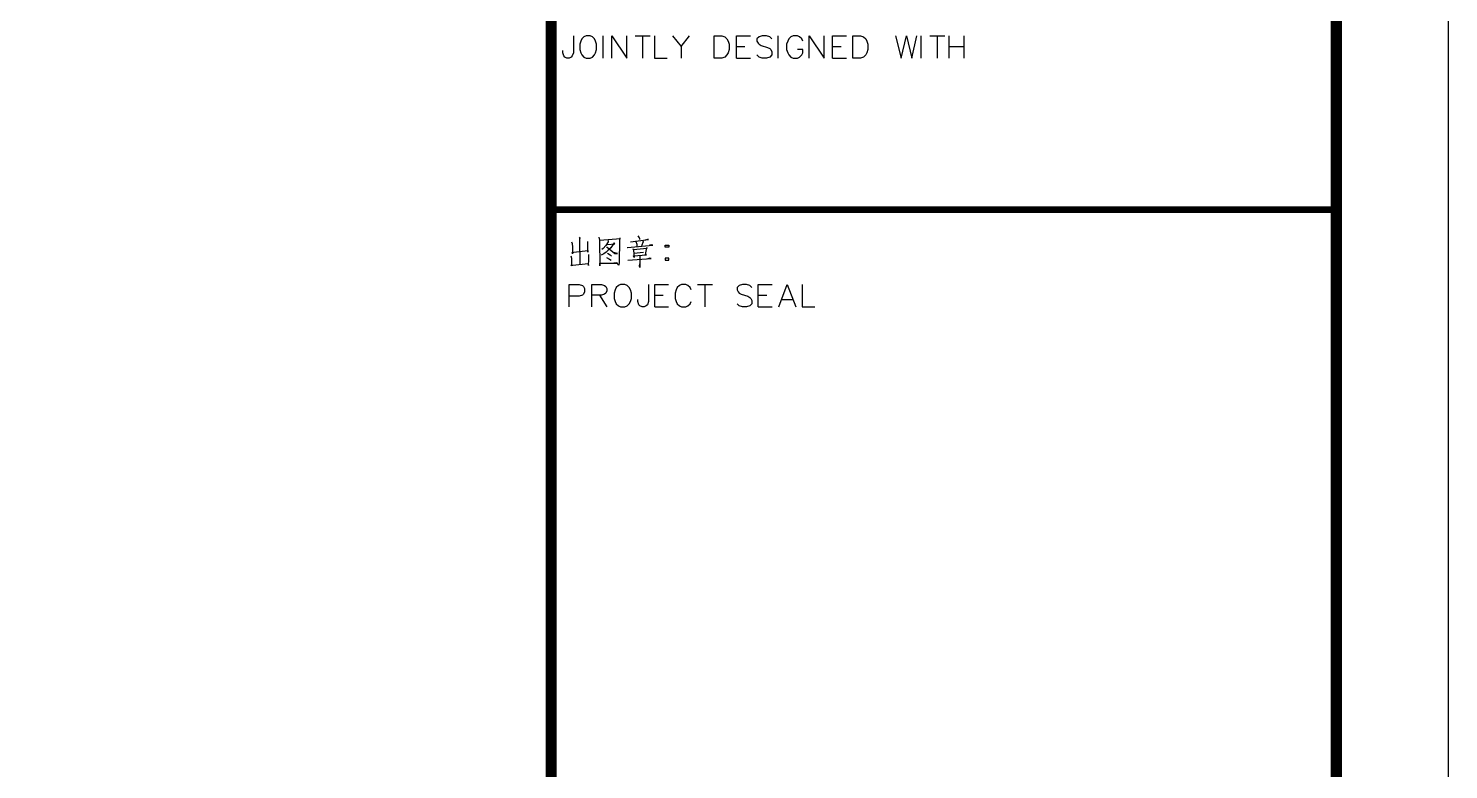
# Model space of a CAD drawing. Extents: x 1417642 to 3570900, y 124798 to 1191112.
# Drawn here: x 1599352 to 1618342, y 230478 to 240390 of the extents above; entities that cross this region are included whole.
import ezdxf

# ---------------------------------------------------------------- set-up
doc = ezdxf.new("R2010")
doc.units = 0
doc.header["$LTSCALE"] = 1000
doc.header["$MEASUREMENT"] = 0
doc.layers.add('PUB_TITLE', color=4, linetype='CONTINUOUS')
doc.layers.add('图戳', color=211, linetype='CONTINUOUS')

msp = doc.modelspace()

# ---------------------------------------------------------------- linework, layer by layer
at = {"layer": 'PUB_TITLE'}
msp.add_lwpolyline([(1417642.3, 124798.4), (1618342.3, 124798.4), (1618342.3, 250948.4), (1417642.3, 250948.4)], close=True, dxfattribs=at)
at = {"layer": 'PUB_TITLE', "const_width": 150}
msp.add_lwpolyline([(1421392.3, 126298.4), (1616842.3, 126298.4), (1616842.3, 249448.4), (1421392.3, 249448.4)], close=True, dxfattribs=at)
at = {"layer": '图戳'}
msp.add_line((1616842.3, 126298.4), (1616842.3, 249448.4), dxfattribs=at)
for points, const_width in [([(1606342.3, 249448.4), (1606342.3, 126298.4)], 150), ([(1606342.3, 237965.9), (1616842.3, 237965.9)], 90)]:
    msp.add_lwpolyline(points, dxfattribs=dict(at, const_width=const_width))
for points in [[(1606639.5, 240293.1), (1606639.5, 240064.4), (1606622.4, 240023.4), (1606608.8, 240006.3), (1606581.4, 239992.7), (1606550.7, 239992.7), (1606523.4, 240006.3), (1606509.7, 240023.4), (1606496.1, 240064.4), (1606496.1, 240095.1)], [(1606810.2, 240293.1), (1606779.5, 240279.5), (1606752.2, 240252.1), (1606738.5, 240221.4), (1606724.8, 240180.4), (1606724.8, 240108.7), (1606738.5, 240064.4), (1606752.2, 240037), (1606779.5, 240006.3), (1606810.2, 239992.7), (1606864.8, 239992.7), (1606895.6, 240006.3), (1606922.9, 240037), (1606936.5, 240064.4), (1606950.2, 240108.7), (1606950.2, 240180.4), (1606936.5, 240221.4), (1606922.9, 240252.1), (1606895.6, 240279.5), (1606864.8, 240293.1), (1606810.2, 240293.1), (1606810.2, 240293.1)], [(1607039, 239992.7), (1607039, 240293.1)], [(1607151.6, 239992.7), (1607151.6, 240293.1), (1607353.1, 239992.7), (1607353.1, 240293.1)], [(1607465.8, 240293.1), (1607663.8, 240293.1)], [(1607564.8, 240293.1), (1607564.8, 239992.7)], [(1607721.8, 240293.1), (1607721.8, 239992.7), (1607892.6, 239992.7)], [(1607964.3, 240293.1), (1608080.3, 240149.7), (1608193, 240293.1)], [(1608520.8, 239992.7), (1608520.8, 240293.1), (1608623.2, 240293.1), (1608664.2, 240279.5), (1608691.5, 240252.1), (1608708.6, 240221.4), (1608722.2, 240180.4), (1608722.2, 240108.7), (1608708.6, 240064.4), (1608691.5, 240037), (1608664.2, 240006.3), (1608623.2, 239992.7), (1608520.8, 239992.7), (1608520.8, 239992.7)], [(1608821.3, 239992.7), (1608821.3, 240293.1), (1609005.6, 240293.1)], [(1609292.4, 240252.1), (1609265.1, 240279.5), (1609220.7, 240293.1), (1609162.7, 240293.1), (1609121.7, 240279.5), (1609091, 240252.1), (1609091, 240221.4), (1609108.1, 240194.1), (1609121.7, 240180.4), (1609149, 240163.4), (1609234.4, 240136.1), (1609265.1, 240122.4), (1609278.8, 240108.7), (1609292.4, 240078), (1609292.4, 240037), (1609265.1, 240006.3), (1609220.7, 239992.7), (1609162.7, 239992.7), (1609121.7, 240006.3), (1609091, 240037)], [(1609377.8, 239992.7), (1609377.8, 240293.1)], [(1609705.6, 240221.4), (1609691.9, 240252.1), (1609664.6, 240279.5), (1609633.9, 240293.1), (1609579.3, 240293.1), (1609548.5, 240279.5), (1609521.2, 240252.1), (1609507.6, 240221.4), (1609490.5, 240180.4), (1609490.5, 240108.7), (1609507.6, 240064.4), (1609521.2, 240037), (1609548.5, 240006.3), (1609579.3, 239992.7), (1609633.9, 239992.7), (1609664.6, 240006.3), (1609691.9, 240037), (1609705.6, 240064.4), (1609705.6, 240108.7), (1609633.9, 240108.7)], [(1609790.9, 239992.7), (1609790.9, 240293.1), (1609992.4, 239992.7), (1609992.4, 240293.1)], [(1610105.1, 239992.7), (1610105.1, 240293.1), (1610292.9, 240293.1)], [(1610378.2, 239992.7), (1610378.2, 240293.1), (1610477.2, 240293.1), (1610518.2, 240279.5), (1610548.9, 240252.1), (1610562.6, 240221.4), (1610576.3, 240180.4), (1610576.3, 240108.7), (1610562.6, 240064.4), (1610548.9, 240037), (1610518.2, 240006.3), (1610477.2, 239992.7), (1610378.2, 239992.7), (1610378.2, 239992.7)], [(1610948.4, 240293.1), (1611020.1, 239992.7), (1611091.8, 240293.1), (1611163.5, 239992.7), (1611231.8, 240293.1)], [(1611289.9, 239992.7), (1611289.9, 240293.1)], [(1611405.9, 240293.1), (1611604, 240293.1)], [(1611505, 240293.1), (1611505, 239992.7)], [(1611662, 239992.7), (1611662, 240293.1)], [(1611860.1, 240293.1), (1611860.1, 239992.7)], [(1608080.3, 240149.7), (1608080.3, 239992.7)], [(1608821.3, 240149.7), (1608933.9, 240149.7)], [(1610105.1, 240149.7), (1610221.2, 240149.7)], [(1611662, 240149.7), (1611860.1, 240149.7)], [(1608821.3, 239992.7), (1609005.6, 239992.7)], [(1610105.1, 239992.7), (1610292.9, 239992.7)], [(1606714.6, 237599.7), (1606728.3, 237582.6), (1606721.4, 237586), (1606724.8, 237234.3)], [(1606980.9, 237599.7), (1606987.7, 237558.7), (1606994.6, 237213.9), (1606991.2, 237251.4), (1607230.2, 237251.4), (1607213.1, 237254.8), (1607179, 237251.4)], [(1606991.2, 237558.7), (1607271.1, 237579.2), (1607260.9, 237586), (1607254.1, 237558.7), (1607250.7, 237258.2), (1607247.2, 237224.1), (1607226.8, 237251.4)], [(1607503.3, 237616.7), (1607520.4, 237589.4), (1607523.8, 237586), (1607523.8, 237565.5)], [(1606615.6, 237534.8), (1606622.4, 237514.3), (1606629.2, 237466.5), (1606629.2, 237422.1), (1606625.8, 237377.7), (1606622.4, 237394.8), (1606646.3, 237398.2), (1606830.7, 237418.7), (1606830.7, 237398.2), (1606834.1, 237514.3), (1606834.1, 237541.6)], [(1607086.8, 237504.1), (1607100.4, 237500.7), (1607192.6, 237510.9), (1607182.4, 237521.1), (1607138, 237456.3), (1607103.8, 237425.5), (1607076.5, 237398.2), (1607045.8, 237374.3), (1607011.6, 237357.3)], [(1607103.8, 237555.3), (1607103.8, 237538.2), (1607073.1, 237487), (1607035.5, 237446), (1607018.5, 237432.4)], [(1607079.9, 237466.5), (1607090.2, 237466.5), (1607192.6, 237381.2), (1607230.2, 237381.2), (1607192.6, 237388), (1607175.5, 237394.8)], [(1607097, 237384.6), (1607131.2, 237360.7), (1607148.2, 237343.6)], [(1607356.5, 237459.7), (1607363.3, 237459.7), (1607701.4, 237493.8), (1607687.7, 237497.2), (1607657, 237490.4)], [(1607400.9, 237538.2), (1607643.3, 237565.5), (1607629.6, 237565.5), (1607598.9, 237558.7)], [(1607435, 237446), (1607441.9, 237425.5), (1607452.1, 237326.5), (1607445.3, 237347), (1607616, 237364.1), (1607605.7, 237360.7), (1607619.4, 237459.7), (1607622.8, 237446), (1607441.9, 237429)], [(1607448.7, 237384.6), (1607578.4, 237398.2)], [(1607472.6, 237541.6), (1607486.2, 237504.1), (1607486.2, 237476.8)], [(1607568.2, 237548.5), (1607571.6, 237534.8), (1607551.1, 237483.6)], [(1607916.5, 237490.4), (1607916.5, 237466.5), (1607865.2, 237466.5), (1607865.2, 237490.4), (1607916.5, 237490.4), (1607916.5, 237490.4)], [(1606605.3, 237347), (1606612.2, 237319.7), (1606612.2, 237268.5), (1606615.6, 237213.9), (1606605.3, 237224.1), (1606632.7, 237224.1), (1606837.5, 237244.6), (1606840.9, 237220.7), (1606844.3, 237299.2), (1606847.8, 237347), (1606844.3, 237367.5)], [(1607083.4, 237326.5), (1607124.3, 237306), (1607144.8, 237289)], [(1607366.7, 237292.4), (1607677.5, 237312.9), (1607660.4, 237316.3), (1607619.4, 237306)], [(1607527.2, 237347), (1607527.2, 237193.4), (1607523.8, 237217.3), (1607527.2, 237241.2)], [(1607865.2, 237316.3), (1607865.2, 237292.4), (1607916.5, 237292.4), (1607916.5, 237316.3), (1607865.2, 237316.3), (1607865.2, 237316.3)], [(1606584.9, 236667.6), (1606584.9, 236964.6), (1606714.6, 236964.6), (1606759, 236950.9), (1606772.6, 236937.3), (1606786.3, 236910), (1606786.3, 236865.6), (1606772.6, 236838.3), (1606759, 236824.6), (1606714.6, 236807.5), (1606584.9, 236807.5)], [(1606885.3, 236667.6), (1606885.3, 236964.6), (1607015.1, 236964.6), (1607056, 236950.9), (1607073.1, 236937.3), (1607086.8, 236910), (1607086.8, 236879.2), (1607073.1, 236851.9), (1607056, 236838.3), (1607015.1, 236824.6), (1606885.3, 236824.6)], [(1606987.7, 236824.6), (1607086.8, 236667.6)], [(1607271.1, 236964.6), (1607243.8, 236950.9), (1607213.1, 236923.6), (1607199.4, 236896.3), (1607185.8, 236851.9), (1607185.8, 236780.2), (1607199.4, 236739.3), (1607213.1, 236708.5), (1607243.8, 236681.2), (1607271.1, 236667.6), (1607329.2, 236667.6), (1607356.5, 236681.2), (1607387.2, 236708.5), (1607400.9, 236739.3), (1607414.5, 236780.2), (1607414.5, 236851.9), (1607400.9, 236896.3), (1607387.2, 236923.6), (1607356.5, 236950.9), (1607329.2, 236964.6), (1607271.1, 236964.6), (1607271.1, 236964.6)], [(1607643.3, 236964.6), (1607643.3, 236739.3), (1607629.6, 236694.9), (1607612.6, 236681.2), (1607585.3, 236667.6), (1607557.9, 236667.6), (1607527.2, 236681.2), (1607513.6, 236694.9), (1607499.9, 236739.3), (1607499.9, 236766.6)], [(1607728.7, 236667.6), (1607728.7, 236964.6), (1607913, 236964.6)], [(1607728.7, 236824.6), (1607841.3, 236824.6)], [(1608213.5, 236896.3), (1608199.8, 236923.6), (1608169.1, 236950.9), (1608141.8, 236964.6), (1608083.8, 236964.6), (1608056.4, 236950.9), (1608029.1, 236923.6), (1608012.1, 236896.3), (1607998.4, 236851.9), (1607998.4, 236780.2), (1608012.1, 236739.3), (1608029.1, 236708.5), (1608056.4, 236681.2), (1608083.8, 236667.6), (1608141.8, 236667.6), (1608169.1, 236681.2), (1608199.8, 236708.5), (1608213.5, 236739.3)], [(1608298.9, 236964.6), (1608500.3, 236964.6)], [(1608397.9, 236964.6), (1608397.9, 236667.6)], [(1609026.1, 236923.6), (1608998.8, 236950.9), (1608954.4, 236964.6), (1608899.8, 236964.6), (1608855.4, 236950.9), (1608828.1, 236923.6), (1608828.1, 236896.3), (1608841.8, 236865.6), (1608855.4, 236851.9), (1608882.7, 236838.3), (1608971.5, 236807.5), (1608998.8, 236793.9), (1609012.5, 236780.2), (1609026.1, 236752.9), (1609026.1, 236708.5), (1608998.8, 236681.2), (1608954.4, 236667.6), (1608899.8, 236667.6), (1608855.4, 236681.2), (1608828.1, 236708.5)], [(1609111.5, 236667.6), (1609111.5, 236964.6), (1609299.3, 236964.6)], [(1609111.5, 236824.6), (1609227.6, 236824.6)], [(1609384.6, 236667.6), (1609497.3, 236964.6), (1609613.4, 236667.6)], [(1609698.8, 236964.6), (1609698.8, 236667.6), (1609869.5, 236667.6)], [(1607728.7, 236667.6), (1607913, 236667.6)], [(1609111.5, 236667.6), (1609299.3, 236667.6)], [(1609425.6, 236766.6), (1609569, 236766.6)]]:
    msp.add_lwpolyline(points, dxfattribs=at)

doc.saveas('drawing.dxf')
